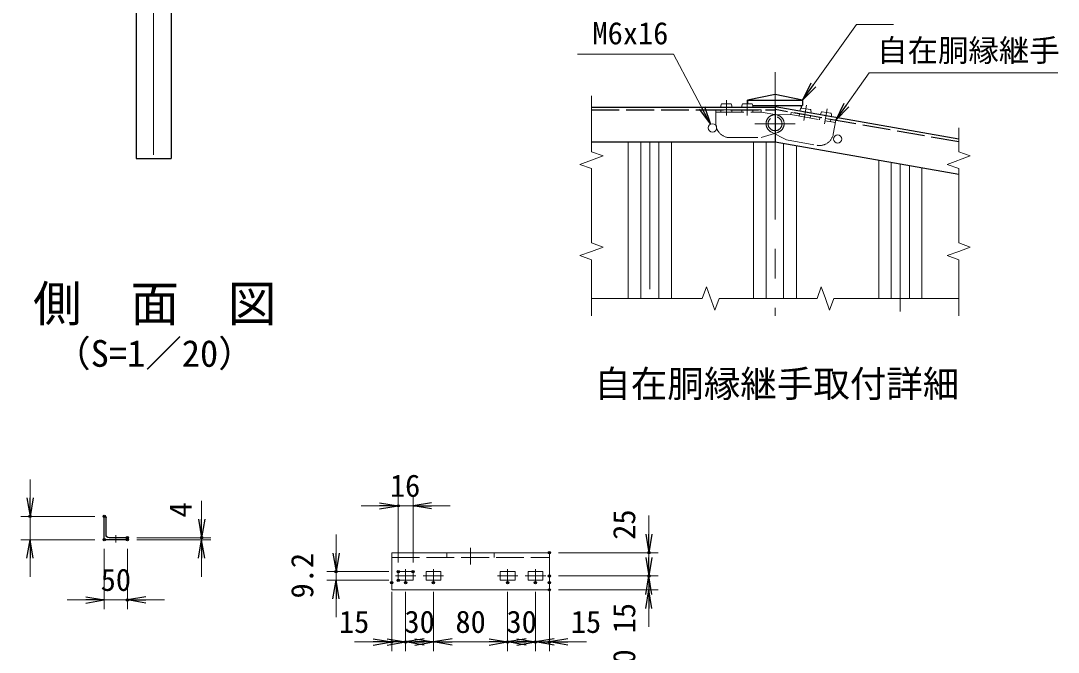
# Model space of a CAD drawing. Units: millimetres, scale not verified, with parts at other scales. Extents: x -4200 to 4200, y -2970 to 2970.
# Drawn here: x -255 to 1982, y -1121 to 240 of the extents above; entities that cross this region are included whole.
import ezdxf
from ezdxf.enums import TextEntityAlignment as Align

# ---------------------------------------------------------------- set-up
doc = ezdxf.new("R2010")
doc.units = ezdxf.units.MM
doc.header["$LTSCALE"] = 10
doc.header["$PDMODE"] = 32
doc.header["$PDSIZE"] = 5
doc.linetypes.add('DASHED', pattern=[7.5, 6, -1.5])
doc.linetypes.add('USER1', pattern=[50.8, 31.75, -6.35, 6.35, -6.35])
for name, color, linetype, lineweight in [('0-0_D-BMK', 2, 'USER1', 13), ('0-2_D-STR1', 1, 'Continuous', 25), ('0-3_D-STR3', 3, 'Continuous', 13), ('0-4_D-STR2', 7, 'DASHED', 13), ('0-5_0', 7, 'Continuous', 25), ('0-6_D-STR-DIM', 7, 'Continuous', 13), ('0-8_D-TTL-TXT', 7, 'Continuous', 25), ('0-9_D-STR-TXT', 7, 'Continuous', 13)]:
    doc.layers.add(name, color=color, linetype=linetype, lineweight=lineweight)
doc.layers.add('0-7_Defpoints', color=8, linetype='Continuous')
doc.styles.add('ＭＳ ゴシック', font='')
doc.styles.get('ＭＳ ゴシック').set_extended_font_data('MS Gothic')

# ---------------------------------------------------------------- blocks, each defined once
blk = doc.blocks.new('_Open')
at = {"layer": '0-5_0'}
blk.add_line((-10, 1.667), (0, 0), dxfattribs=at)
blk.add_lwpolyline([(-10, -1.667), (0, 0), (-10, 0)], dxfattribs=at)
blk = doc.blocks.new('L50x4')
at = {"layer": '0-5_0'}
for p, q in [((-213.1, 216.9), (-213.1, -148.1)), ((-148.1, -213.1), (216.9, -213.1))]:
    blk.add_line(p, q, dxfattribs=at)
blk.add_lwpolyline([(-243.1, 246.9), (-253.1, 246.9), (-253.1, -253.1), (246.9, -253.1), (246.9, -243.1)], dxfattribs=at)
for centre, radius, start, end in [((-243.1, 216.9), 30, 0, 90), ((-148.1, -148.1), 65, 180, 270), ((216.9, -243.1), 30, 0, 90)]:
    blk.add_arc(centre, radius, start, end, dxfattribs=at)

msp = doc.modelspace()

# ---------------------------------------------------------------- linework, layer by layer
at = {"layer": '0-0_D-BMK'}
for p, q in [((31.23, 1793.04), (31.23, -106.96)), ((1371.43, 129.25), (1371.43, -395.75)), ((1266.43, 69.25), (1266.43, 36.25)), ((1311.43, 69.25), (1311.43, 36.25)), ((1439.38, 58.06), (1433.65, 25.56)), ((1483.7, 50.24), (1477.97, 17.75)), ((1328.02, 18.25), (1414.68, 18.25)), ((1101.43, -20.75), (1101.43, -395.75)), ((1641.43, -68.96), (1641.43, -395.75)), ((-50.29, -868.46), (-50.29, -884.46)), ((714.7, -895.95), (714.7, -932.25)), ((552.7, -956.63), (596.7, -956.63)), ((574.7, -942.03), (574.7, -971.23)), ((612.7, -956.63), (656.7, -956.63)), ((634.7, -942.03), (634.7, -971.23)), ((816.7, -956.63), (772.7, -956.63)), ((794.7, -942.03), (794.7, -971.23)), ((876.7, -956.63), (832.7, -956.63)), ((854.7, -942.03), (854.7, -971.23))]:
    msp.add_line(p, q, dxfattribs=at)
at = {"layer": '0-2_D-STR1'}
for p, q in [((-6.27, 1745.04), (-6.27, -56.96)), ((68.73, 1745.04), (68.73, -56.96)), ((1312.18, 69.25), (1430.68, 69.25)), ((1430.68, 69.25), (1430.68, 57.25)), ((975.44, 54.25), (1371.43, 54.25)), ((1323.23, 57.25), (1430.68, 57.25)), ((1767.67, -15.06), (1371.43, 54.81)), ((1371.43, 54.81), (1371.43, -21.35)), ((1371.43, 54.25), (1371.43, -20.75)), ((1427.68, 57.25), (1427.68, 51.85)), ((975.43, -20.75), (1371.43, -20.75)), ((1767.51, -91.19), (1371.43, -21.35)), ((-6.27, -56.96), (68.73, -56.96))]:
    msp.add_line(p, q, dxfattribs=at)
at = {"layer": '0-2_D-STR1', "linetype": 'DASHED'}
for p, q in [((975.44, 48.25), (1371.43, 48.25)), ((1767.43, -21.11), (1371.43, 48.71))]:
    msp.add_line(p, q, dxfattribs=at)
at = {"layer": '0-2_D-STR1'}
msp.add_lwpolyline([(1430.68, 69.25), (1371.43, 81.25), (1312.18, 69.25), (1312.18, 61.45)], dxfattribs=at)
at = {"layer": '0-3_D-STR3', "linetype": 'DASHED'}
for p, q in [((1243.93, 48.25), (1341.43, 48.25)), ((1243.93, 48.25), (1243.93, 18.25)), ((1254.43, 48.25), (1254.43, 43.45)), ((1278.43, 48.25), (1278.43, 43.45)), ((1299.43, 48.25), (1299.43, 43.45)), ((1323.43, 48.25), (1323.43, 43.45)), ((1341.43, 48.25), (1341.43, 43.45)), ((1243.93, 43.45), (1341.43, 43.45)), ((1341.43, 43.45), (1374.88, 37.45)), ((1405.35, 37.86), (1371.37, 37.75)), ((1406.19, 42.59), (1405.35, 37.86)), ((1405.35, 37.86), (1501.37, 20.93)), ((1406.19, 42.59), (1502.21, 25.66)), ((1423.91, 39.46), (1423.08, 34.73)), ((1447.55, 35.29), (1446.72, 30.57)), ((1468.23, 31.65), (1467.4, 26.92)), ((1491.87, 27.48), (1491.03, 22.75)), ((1502.21, 25.66), (1497, -3.89)), ((1395.77, -16.5), (1362.39, 0.98)), ((1273.93, -11.75), (1341.43, -11.75)), ((1341.43, -11.75), (1377.34, -0.33)), ((1395.77, -16.5), (1462.24, -28.22)), ((544.7, -916.63), (884.7, -916.63)), ((663.7, -916.63), (663.7, -906.63)), ((765.7, -916.63), (765.7, -906.63))]:
    msp.add_line(p, q, dxfattribs=at)
at = {"layer": '0-3_D-STR3'}
for p, q in [((1278.43, 54.25), (1254.43, 54.25)), ((1276.18, 61.45), (1256.68, 61.45)), ((1323.43, 54.25), (1299.43, 54.25)), ((1321.18, 61.45), (1301.68, 61.45)), ((1448.59, 41.2), (1424.96, 45.37)), ((1447.63, 48.68), (1428.42, 52.07)), ((1492.91, 33.39), (1469.27, 37.56)), ((1491.94, 40.87), (1472.74, 44.26)), ((544.7, -906.63), (884.7, -906.63)), ((544.7, -906.63), (544.7, -986.63)), ((884.7, -906.63), (884.7, -986.63)), ((558.7, -947.43), (558.7, -965.83)), ((558.7, -947.43), (590.7, -947.43)), ((590.7, -947.43), (590.7, -965.83)), ((618.7, -947.43), (650.7, -947.43)), ((618.7, -947.43), (618.7, -965.83)), ((650.7, -947.43), (650.7, -965.83)), ((778.7, -947.43), (778.7, -965.83)), ((810.7, -947.43), (778.7, -947.43)), ((810.7, -947.43), (810.7, -965.83)), ((870.7, -947.43), (838.7, -947.43)), ((838.7, -947.43), (838.7, -965.83)), ((870.7, -947.43), (870.7, -965.83)), ((558.7, -965.83), (590.7, -965.83)), ((618.7, -965.83), (650.7, -965.83)), ((810.7, -965.83), (778.7, -965.83)), ((870.7, -965.83), (838.7, -965.83)), ((544.7, -986.63), (884.7, -986.63))]:
    msp.add_line(p, q, dxfattribs=at)
at = {"layer": '0-3_D-STR3', "linetype": 'DASHED'}
msp.add_circle((1371.35, 18.25), 15, dxfattribs=at)
msp.add_circle((1371.35, 18.25), 15, dxfattribs=at)
at = {"layer": '0-3_D-STR3'}
for centre in [(1236.43, 9.25), (1506.43, -14.69)]:
    msp.add_circle(centre, 9, dxfattribs=at)
at = {"layer": '0-3_D-STR3', "linetype": 'DASHED'}
for centre, radius, start, end in [((1371.43, 18.25), 19.5, 90.18177, 242.36255), ((1371.43, 18.25), 19.5, 287.63745, 79.81823), ((1273.93, 18.25), 30, 180, 270), ((1467.45, 1.32), 30, 260, 350)]:
    msp.add_arc(centre, radius, start, end, dxfattribs=at)
at = {"layer": '0-3_D-STR3'}
for centre, major_axis, start_param, end_param in [((1256.68, 54.25), (0, -7.2), 3.1415927, 4.712389), ((1276.18, 54.25), (0, -7.2), 1.5707963, 3.1415927), ((1301.68, 54.25), (0, -7.2), 3.1415927, 4.712389), ((1321.18, 54.25), (0, -7.2), 1.5707963, 3.1415927), ((1427.17, 44.98), (-1.25, -7.09), 3.1415927, 4.712389), ((1446.38, 41.59), (-1.25, -7.09), 1.5707963, 3.1415927), ((1471.49, 37.17), (-1.25, -7.09), 3.1415927, 4.712389), ((1490.69, 33.78), (-1.25, -7.09), 1.5707963, 3.1415927)]:
    msp.add_ellipse(centre, major_axis=major_axis, ratio=0.3125, start_param=start_param, end_param=end_param, dxfattribs=at)
at = {"layer": '0-4_D-STR2', "linetype": 'Continuous'}
for p, q in [((1054.93, -20.75), (1054.93, -358.4)), ((1081.93, -20.75), (1081.93, -358.42)), ((1120.93, -20.75), (1120.93, -358.44)), ((1147.93, -20.75), (1147.93, -358.45)), ((1324.93, -20.75), (1324.93, -358.37)), ((1351.93, -20.75), (1351.93, -358.36)), ((1389.43, -24.52), (1389.43, -358.35)), ((1417.93, -29.55), (1417.93, -358.35)), ((1594.93, -60.76), (1594.93, -358.3)), ((1621.93, -65.52), (1621.93, -358.29)), ((1660.93, -72.4), (1660.93, -358.28)), ((1687.93, -77.16), (1687.93, -358.27))]:
    msp.add_line(p, q, dxfattribs=at)
at = {"layer": '0-6_D-STR-DIM'}
for p, q in [((975.44, 78.43), (975.43, -42.23)), ((1767.43, 9.16), (1767.43, -42.23)), ((975.43, -42.23), (1000.36, -51.31)), ((1767.43, -42.23), (1792.36, -51.31)), ((950.51, -69.45), (1000.36, -51.31)), ((1742.51, -69.45), (1792.36, -51.31)), ((975.43, -78.52), (950.51, -69.45)), ((975.52, -78.55), (975.43, -238.79)), ((1767.43, -78.52), (1742.51, -69.45)), ((1767.43, -78.52), (1767.43, -238.79)), ((975.43, -238.79), (1000.36, -247.87)), ((1767.43, -238.79), (1792.36, -247.87)), ((975.43, -256.94), (950.51, -266.01)), ((975.43, -275.08), (950.51, -266.01)), ((975.43, -256.94), (1000.36, -247.87)), ((1767.43, -256.94), (1742.51, -266.01)), ((1767.43, -275.08), (1742.51, -266.01)), ((1767.43, -256.94), (1792.36, -247.87)), ((975.43, -275.08), (975.43, -395.75)), ((1767.43, -275.08), (1767.43, -395.75)), ((1214.42, -358.48), (1223.49, -333.56)), ((1241.65, -383.4), (1223.49, -333.56)), ((1461.89, -358.41), (1470.96, -333.49)), ((1480.04, -358.41), (1470.96, -333.49)), ((975.43, -358.36), (1214.42, -358.48)), ((1250.71, -358.47), (1241.65, -383.4)), ((1250.74, -358.39), (1371.4, -358.36)), ((1371.4, -358.36), (1461.92, -358.33)), ((1480.04, -358.41), (1489.11, -383.33)), ((1498.18, -358.4), (1489.11, -383.33)), ((1498.21, -358.32), (1767.43, -358.24)), ((-235.29, -788.46), (-235.29, -748.46)), ((134.71, -834.46), (134.71, -794.46)), ((558.7, -927.43), (558.7, -785.51)), ((590.7, -927.43), (590.7, -785.51)), ((518.7, -805.51), (478.7, -805.51)), ((590.7, -805.51), (558.7, -805.51)), ((630.7, -805.51), (670.7, -805.51)), ((1099.27, -866.63), (1099.27, -826.63)), ((-95.29, -828.46), (-255.29, -828.46)), ((-235.29, -878.46), (-235.29, -828.46)), ((424.7, -907.43), (424.7, -867.43)), ((-95.29, -878.46), (-255.29, -878.46)), ((-5.29, -874.46), (154.71, -874.46)), ((-5.29, -878.46), (154.71, -878.46)), ((134.71, -878.46), (134.71, -874.46)), ((1099.27, -916.63), (1099.27, -876.63)), ((-75.29, -898.46), (-75.29, -1028.46)), ((-25.29, -898.46), (-25.29, -1028.46)), ((904.7, -906.63), (1119.27, -906.63)), ((1099.27, -956.63), (1099.27, -906.63)), ((-235.29, -918.46), (-235.29, -958.46)), ((134.71, -918.46), (134.71, -958.46)), ((538.7, -947.43), (404.7, -947.43)), ((424.7, -965.83), (424.7, -947.43)), ((904.7, -956.63), (1119.27, -956.63)), ((904.7, -956.63), (1119.27, -956.63)), ((1099.27, -986.63), (1099.27, -956.63)), ((538.7, -965.83), (404.7, -965.83)), ((424.7, -1005.83), (424.7, -1045.83)), ((544.7, -991.23), (544.7, -1118.91)), ((574.7, -991.23), (574.7, -1118.91)), ((574.7, -991.23), (574.7, -1118.91)), ((634.7, -991.23), (634.7, -1118.91)), ((634.7, -991.23), (634.7, -1118.91)), ((794.7, -991.23), (794.7, -1118.91)), ((794.7, -991.23), (794.7, -1118.91)), ((854.7, -991.23), (854.7, -1118.91)), ((854.7, -991.23), (854.7, -1118.91)), ((884.7, -991.23), (884.7, -1118.91)), ((904.7, -986.63), (1119.27, -986.63)), ((1099.27, -996.63), (1099.27, -1036.63)), ((-115.29, -1008.46), (-155.29, -1008.46)), ((-75.29, -1008.46), (-25.29, -1008.46)), ((14.71, -1008.46), (54.71, -1008.46)), ((1099.27, -1026.63), (1099.27, -1066.63)), ((504.7, -1098.91), (464.7, -1098.91)), ((534.7, -1098.91), (494.7, -1098.91)), ((574.7, -1098.91), (544.7, -1098.91)), ((594.7, -1098.91), (554.7, -1098.91)), ((634.7, -1098.91), (574.7, -1098.91)), ((614.7, -1098.91), (654.7, -1098.91)), ((634.7, -1098.91), (794.7, -1098.91)), ((674.7, -1098.91), (714.7, -1098.91)), ((754.7, -1098.91), (714.7, -1098.91)), ((814.7, -1098.91), (774.7, -1098.91)), ((794.7, -1098.91), (854.7, -1098.91)), ((834.7, -1098.91), (874.7, -1098.91)), ((854.7, -1098.91), (884.7, -1098.91)), ((894.7, -1098.91), (934.7, -1098.91)), ((924.7, -1098.91), (964.7, -1098.91))]:
    msp.add_line(p, q, dxfattribs=at)
at = {"layer": '0-7_Defpoints'}
for p in [(558.7, -805.51), (-235.29, -828.46), (-75.29, -828.46), (-25.29, -874.46), (134.71, -874.46), (-75.29, -878.46), (-75.29, -878.46), (-25.29, -878.46), (-25.29, -878.46), (884.7, -906.63), (1099.27, -906.63), (424.7, -947.43), (558.7, -947.43), (558.7, -947.43), (590.7, -947.43), (884.7, -956.63), (1099.27, -956.63), (544.7, -971.23), (558.7, -965.83), (574.7, -971.23), (634.7, -971.23), (794.7, -971.23), (854.7, -971.23), (884.7, -971.23), (884.7, -986.63), (-25.29, -1008.46), (544.7, -1098.91), (574.7, -1098.91), (794.7, -1098.91), (854.7, -1098.91), (884.7, -1098.91)]:
    msp.add_point(p, dxfattribs=at)
at = {"layer": '0-9_D-STR-TXT'}
for points in [[(1626.96, 231.85), (1546.68, 231.85), (1431.85, 70.88)], [(945.65, 167.9), (1152.33, 167.9), (1231.28, 18.97)], [(1981.4, 127.98), (1574.65, 127.98), (1503.36, 27.29)]]:
    msp.add_lwpolyline(points, dxfattribs=at)

# ---------------------------------------------------------------- block references
at = {"layer": '0-2_D-STR1', "xscale": -0.1, "yscale": 0.1, "rotation": 270}
msp.add_blockref('L50x4', (-49.98, -853.15), dxfattribs=at)
at = {"layer": '0-6_D-STR-DIM', "xscale": 4, "yscale": 4}
for p, rotation in [((-235.29, -828.46), 270), ((590.7, -805.51), 180), ((134.71, -874.46), 270), ((1099.27, -906.63), 270), ((-235.29, -878.46), 90), ((134.71, -878.46), 90), ((424.7, -947.43), 270), ((1099.27, -956.63), 270), ((1099.27, -956.63), 90), ((424.7, -965.83), 90), ((-25.29, -1008.46), 180), ((1099.27, -986.63), 90), ((574.7, -1098.91), 180), ((634.7, -1098.91), 180), ((794.7, -1098.91), 180), ((854.7, -1098.91), 180), ((884.7, -1098.91), 180)]:
    msp.add_blockref('_Open', p, dxfattribs=dict(at, rotation=rotation))
for p in [(558.7, -805.51), (-75.29, -1008.46), (544.7, -1098.91), (574.7, -1098.91), (634.7, -1098.91), (794.7, -1098.91), (854.7, -1098.91)]:
    msp.add_blockref('_Open', p, dxfattribs=at)
at = {"layer": '0-9_D-STR-TXT', "xscale": 4, "yscale": 4}
for p, rotation in [((1430.68, 69.25), 234.49693), ((1232.22, 17.2), 297.9282), ((1502.21, 25.66), 234.70361)]:
    msp.add_blockref('_Open', p, dxfattribs=dict(at, rotation=rotation))

# ---------------------------------------------------------------- texts
at = {"layer": '0-6_D-STR-DIM', "style": 'ＭＳ ゴシック'}
for s, p in [('16', (540.83, -800.5)), ('50', (-82.92, -1003.39)), ('15', (430.95, -1093.89)), ('30', (572.08, -1093.89)), ('80', (682.08, -1093.89)), ('30', (792.08, -1093.89)), ('15', (930.95, -1093.89))]:
    msp.add_text(s, height=48.09, dxfattribs=at).set_placement(p, align=Align.BOTTOM_LEFT)
for s, p in [('4', (127.86, -830.58)), ('25', (1084.25, -878.73)), ('9.2', (389.96, -1005.23)), ('15', (1084.25, -1080.38)), ('20', (1084.25, -1180.29))]:
    msp.add_text(s, height=48.09, rotation=90, dxfattribs=at).set_placement(p, align=Align.BOTTOM_LEFT)
at = {"layer": '0-8_D-TTL-TXT', "style": 'ＭＳ ゴシック'}
for s, height, p in [('側\u3000面\u3000図', 76.98, (-228.67, -431.1)), ('（S=1／20）', 57.7, (-183.18, -523.08)), ('自在胴縁継手取付詳細', 57.7, (981.6, -588.51))]:
    msp.add_text(s, height=height, dxfattribs=at).set_placement(p, align=Align.BOTTOM_LEFT)
at = {"layer": '0-9_D-STR-TXT', "style": 'ＭＳ ゴシック'}
for s, p in [('M6x16', (977.68, 174.96)), ('自在胴縁継手', (1591.56, 137.86))]:
    msp.add_text(s, height=48.09, dxfattribs=at).set_placement(p, align=Align.BOTTOM_LEFT)

doc.saveas('drawing.dxf')
